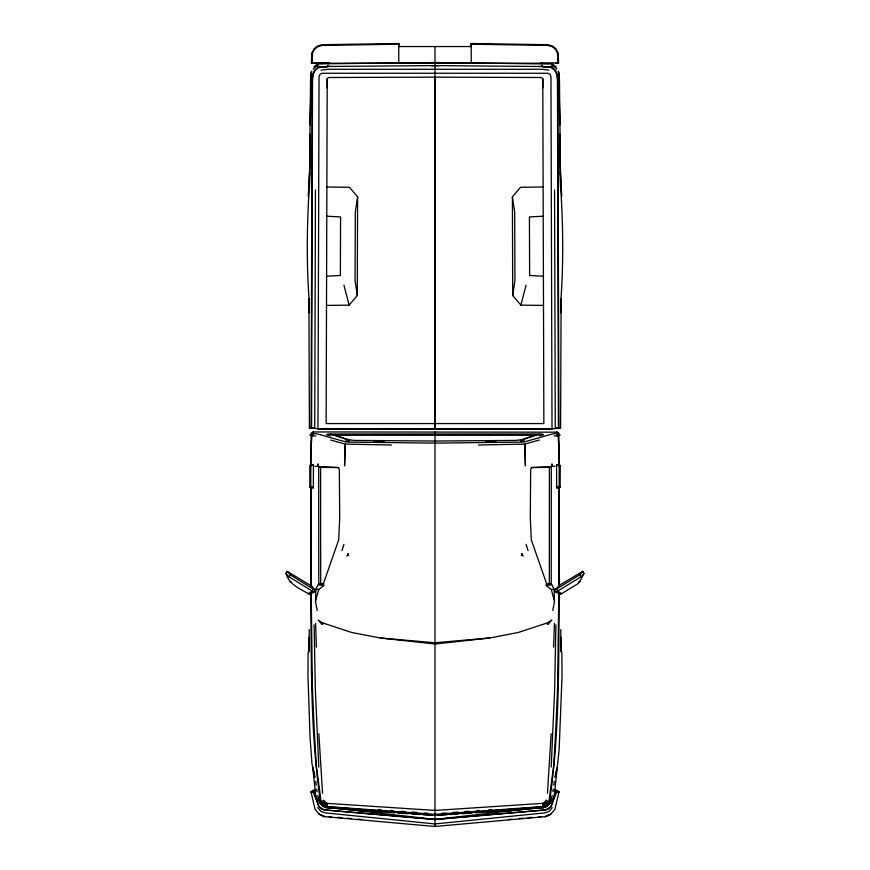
<?xml version="1.0" encoding="UTF-8"?>
<svg xmlns="http://www.w3.org/2000/svg" width="870" height="870" viewBox="0 0 870 870"><rect width="100%" height="100%" fill="white"/><g stroke="black" fill="none" stroke-linecap="round" stroke-linejoin="round"><path stroke-width="1.3" d="M435 441.71L435 441.036L515.79 440.427L521.598 439.687L536.159 434.782M435 433.999L435 826.457L544.935 816.658L550.753 814.276L554.929 809.252L559.008 791.863L554.494 789.59M328.827 65.652L328.338 66.457L318.529 67.73L315.19 70.34L313.222 74.298L312.547 80.54L311.59 428.301L312.732 428.301L311.068 428.301L312.189 79.605L312.765 74.07L314.875 69.872L318.398 67.175L328.338 66.457L435 65.598L541.705 66.511L551.471 67.73L554.81 70.34L556.778 74.298L557.452 80.54L558.409 428.301L552.015 428.899L435 428.899L435 77.147L328.762 77.506L327.207 78.594L326.141 423.559L543.859 423.559L542.793 78.594L541.238 77.506L435 77.147M435 825.706L435 826.5L325.065 816.658L319.246 814.276L315.07 809.252L310.992 791.863L315.505 789.59M555.006 466.287L552.058 466.32L551.917 464.112L551.613 466.581L549.709 466.581L549.405 467.375L549.318 583.553L546.023 584.129M531.157 467.527L551.308 467.375L551.613 466.581L531.907 467.56L530.667 469.311L530.298 518.15L531.32 539.878L546.828 584.314L551.221 583.553L551.308 467.375L551.917 464.112M559.258 592.6C558.475 662.592 559.801 733.105 549.405 802.51L547.687 804.587L542.869 806.827L509.679 810.644L542.869 806.827L542.923 805.62M559.258 585.825L559.356 486.95M559.377 465.319L558.844 435.468L557.311 433.456L552.667 433.902L523.686 442.069L435 443.135L346.314 442.069L317.332 433.902L311.068 433.249L313.407 431.955L557.518 432.183M313.352 487.798L310.786 487.352L310.84 465.504L313.439 465.037L313.352 487.798L309.84 487.265L309.763 465.461L313.439 465.037M313.733 791.928L313.744 790.928L312.243 790.754L313.733 791.928L310.992 791.863L313.744 792.505L320.28 803.717M327.185 87.892L327.207 78.594M328.795 62.868L311.406 62.934L311.862 52.798L314.059 48.774L317.43 46.077L321.987 44.718L398.786 43.5L398.764 62.781L471.235 62.781L471.214 43.5L548.013 44.718L552.57 46.077L555.941 48.774L558.138 52.798L558.594 62.934L555.745 62.934M558.779 593.188L557.648 686.832L555.702 730.996L553.733 765.024L548.818 802.216L547.35 804.293L543.032 806.544L435 814.353L326.968 806.544L322.65 804.293L321.182 802.216L316.267 765.024L314.298 730.996L312.352 686.832L311.221 593.188M558.79 586.423L558.986 486.384M559.051 466.189L559.095 450.029L558.105 435.881L556.582 433.858L557.05 435.674L558.105 435.881L554.146 435.913M435 428.247L435 428.899L317.985 428.899L319.04 76.81L319.953 74.352L322.215 73.254L547.785 73.254L550.047 74.352L550.96 76.81L552.015 428.899L317.985 428.899L314.712 428.247L315.451 189.921M326.478 305.413L349.098 305.142L357.276 295.561L357.603 196.87L349.49 187.278L326.87 187.017M560.16 487.265L560.236 465.461L556.561 465.037L556.648 487.798L560.16 487.265L556.648 487.798M558.409 428.301L557.268 428.301L560.584 428.105L561.117 298.573L560.737 311.503M309.198 629.608L309.013 651.815L309.252 637.242L308.524 650.358M560.236 435.12L557.289 435.533L557.311 433.456L558.932 433.249L556.593 431.955M310.155 135.796L309.383 187.985L310.546 79.398L311.59 71.144L310.797 79.257L311.373 72.351M309.383 187.985L310.166 134.143M310.296 124.715L310.949 80.29L310.307 124.965M546.643 802.695L545.381 801.553L545.011 804.032L544.326 802.64L543.01 803.347L542.989 804.837L546.175 800.106L546.643 802.695L547.882 800.802M327.076 805.62L327.131 806.827L360.321 810.644L327.131 806.827L324.488 806.033L324.521 804.826L320.595 802.51C310.198 733.105 311.525 662.592 310.742 592.6M555.886 624.856L554.668 689.062L551.199 767.09M547.469 803.282L545.457 804.728L545.425 805.74L547.469 803.282L547.35 804.293M315.505 601.377L315.897 589.175L318.028 584.803L323.923 585.543L318.692 589.523L315.505 601.377L317.213 610.522M553.614 647.106L554.418 623.344M312.112 62.923L312.569 52.994L314.614 49.231L317.767 46.719L322.096 45.425L398.786 44.207M551.156 733.725L547.447 793.277M560.748 312.776L561.313 301.063M308.263 196.326L309.633 172.347M318.083 464.112L318.387 466.581L338.093 467.56L339.333 469.311L339.702 518.15L338.68 539.878L323.172 584.314L318.779 583.553L318.692 467.375L318.083 464.112L317.941 466.32L314.994 466.287M322.096 802.336L322.313 804.587L324.488 806.033M549.72 803.717L554.201 796.137L559.138 749.712L562.042 675.762L561.9 653.664L560.671 646.834M550.318 802.521L550.786 798.29C551.602 808.045 538.954 809.133 532.038 807.925M555.908 789.862L556.865 791.221L551.101 806.533L545.773 809.97L435 819.551L324.227 809.97L318.898 806.533L313.135 791.221L314.092 789.862M556.256 790.928L556.267 791.928L557.757 790.754L556.256 790.928L551.08 806.403L548.774 808.817L545.751 809.839L434.989 819.409L324.249 809.839L321.247 808.687M552.841 791.635L553.211 789.046M553.766 785.153L554.321 781.26M543.522 305.413L520.902 305.142L512.724 295.561L514.942 280.379L514.703 212.052L512.397 196.87L520.51 187.278L543.13 187.017M357.603 196.87L355.297 212.052L355.058 280.379L357.276 295.561M309.328 646.834L308.1 653.664L307.958 675.762L310.068 737.499L311.982 763.795L315.125 777.378M323.357 802.695L323.825 800.106L327.011 804.837L326.989 803.347L325.674 802.64L324.988 804.032L324.619 801.553L323.357 802.695L322.117 800.802M560.737 301.901C563.564 264.339 563.14 226.135 560.758 188.54M552.787 610.522L554.494 601.377L554.103 589.175L551.971 584.803L546.077 585.543L551.308 589.523L554.494 601.377M309.241 188.54C306.86 226.135 306.436 264.339 309.263 301.901M317.898 65.293L318.398 67.175L328.338 66.457L328.099 65.217M554.875 777.378L557.224 767.71L555.625 774.213M315.853 435.913L311.895 435.881L313.417 433.858L312.95 435.674L311.895 435.881L310.905 450.029L310.949 466.189M520.902 305.142L526.045 285.197M312.852 792.222L313.135 791.221L310.992 791.863M545.512 806.033L545.479 804.826L547.687 804.587L547.904 802.336M341.953 550.623L343.954 544.348M552.243 65.424L552.689 64.054L435 62.499L328.371 63.76L317.311 64.054L314.037 66.772L314.777 67.447L313.167 69.252M552.102 65.293L551.602 67.175L555.125 69.872L557.235 74.07L557.811 79.605L558.932 428.301M549.742 802.27L548.111 803.967L548.1 805.413L552.276 795.528M309.763 435.12L312.711 435.533L313.417 433.858M322.422 622.833L318.137 619.973L321.759 624.105L322.422 622.833L351.73 632.479L380.331 637.993L435 644.018L489.669 637.993L518.27 632.479L547.578 622.833L551.863 619.973L548.241 624.105L545.794 623.42M579.931 581.367L584.053 573.373L582.813 571.329L560.258 584.738L554.723 590.067L555.952 592.111L560.367 594.417L577.723 583.835L579.931 581.367L578.452 582.139M542.652 807.534L545.718 806.697L550.503 802.314L549.003 804.337L545.207 806.283L549.003 804.337L550.503 802.314M554.201 796.137L556.256 792.505L559.008 791.863L556.865 791.221L557.148 792.222M327.772 66.207L328.371 66.392M285.947 573.373L287.187 571.329L311.851 586.206L315.277 590.067L314.048 592.111L309.633 594.417C300.531 588.903 288.971 584.847 285.947 573.373L289.112 576.919L314.048 592.111M289.112 576.919L290.352 574.874L287.187 571.329M315.277 590.067L313.265 589.077L312.036 591.121L308.241 593.731M312.102 487.7L312.678 486.798M550.058 802.444L546.762 805.772L549.003 804.337M544.533 804.435L546.838 801.303M544.761 805.479L547.393 805.446L545.871 806.707L548.35 804.924L542.989 807.741L545.849 806.74L550.329 802.499L548.056 804.957M552.2 807.664L548.905 811.547L544.239 812.939L435 823.944L325.761 812.939L321.095 811.547L317.8 807.664M554.723 590.067L579.648 574.874L582.813 571.329M555.952 592.111L580.888 576.919L584.053 573.373M318.898 806.533L313.744 792.505L315.767 790.852M543.032 806.544L544.642 805.326M545.479 804.826L549.405 802.51M319.681 802.521L319.214 798.29C318.246 803.119 323.129 807.284 327.348 807.534M545.457 804.728L547.578 803.38M541.901 65.217L541.662 66.457L551.602 67.175L541.662 66.457L541.173 65.652M539.215 434.206L537.334 435.261L332.666 435.261L330.785 434.206M316.756 66.011L314.483 67.164L316.81 66.283M550.612 814.2L545.229 816.81L550.753 814.276M541.629 66.392L542.227 66.207M520.401 440.481L534.811 435.609M549.405 467.375L551.613 466.581M542.989 807.741L545.871 806.707M362.127 810.351L361.398 810.601L394.849 812.852M321.759 624.105L324.205 623.42M539.302 440.046L524.795 444.091L478.533 445.016M539.302 435.794L543.587 434.695L541.705 433.989L328.294 433.989L326.413 434.695L330.698 435.794M312.482 432.183L313.407 431.955M310.949 434.195L311.884 433.967M520.902 441.34L524.392 440.807M311.623 427.964L313.896 427.627M551.308 589.523L554.103 589.175M321.084 70.111L328.12 69.285L541.879 69.285L548.916 70.111M538.28 807.762L434.989 819.409L331.72 807.762M309.263 311.503L308.883 298.573L309.415 428.105L309.992 428.051M508.363 819.507L512.299 819.148M518.868 818.55L522.805 818.191M528.057 817.713L532.005 817.354M538.573 816.767L541.194 816.528M489.669 637.993L435 642.756L380.331 637.993M509.679 810.644L511.092 810.525M511.984 810.34L541.684 807.806M319.497 802.303L320.997 804.337L324.76 806.262L322.987 805.718L319.497 802.314C323.27 808.795 331.426 808.502 337.962 807.925M556.267 791.928L559.008 791.863M542.869 806.827L435 815.255L327.131 806.827M325.728 466.983L318.387 466.581L318.692 467.375L338.843 467.527M441.742 813.33L445.788 813.015M452.541 812.504L457.935 812.091M464.678 811.579L468.723 811.275M476.814 810.655L479.522 810.448M488.962 809.731L491.659 809.524M544.272 466.983L549.709 466.581M531.581 807.991L534.267 807.806M437.675 815.364L447.049 814.744M449.725 814.559L459.088 813.928M461.763 813.754L472.475 813.026M475.15 812.852L508.602 810.601L507.873 810.351M543.01 803.347L435 810.427L326.989 803.347M487.45 811.492L491.485 811.242M499.554 810.731L504.926 810.394M449.844 814.015L452.541 813.852M461.992 813.254L466.037 812.993M475.488 812.395L479.533 812.145M487.635 811.634L493.029 811.286M499.782 810.862L506.525 810.438M543.217 216.217L529.417 216.934L529.634 275.485L543.435 276.203M326.565 276.203L340.366 275.485L340.583 216.934L326.783 216.217M556.561 465.037L560.236 465.461M431.281 65.685L438.719 65.685M311.59 428.301L314.712 428.247M485.743 441.536L496.4 441.351M323.596 806.338L326.283 806.294M311.406 62.934L329.154 62.836M328.36 63.227L541.64 63.227M318.779 583.553L323.977 584.129M549.318 583.553L551.221 583.553M435 441.036L354.21 440.427L348.402 439.687L333.841 434.782M540.846 62.836L558.594 62.934M543.717 806.294L546.404 806.338M325.239 805.479L322.607 805.446C324.325 806.338 319.344 803.652 319.942 802.444M471.214 44.207L547.904 45.425L552.232 46.719L555.386 49.231L557.431 52.994L557.887 62.923M373.6 441.351L384.257 441.536M391.467 445.016L345.205 444.091L330.698 440.046M309.763 465.461L310.84 465.504M365.074 810.394L370.446 810.731M378.515 811.242L382.55 811.492M363.475 810.438L370.218 810.862M376.971 811.286L382.365 811.634M390.467 812.145L394.512 812.395M403.963 812.993L408.008 813.254M417.459 813.852L420.156 814.015M397.525 813.026L408.237 813.754M410.912 813.928L420.275 814.559M422.95 814.744L432.325 815.364M335.733 807.806L338.419 807.991M378.341 809.524L381.038 809.731M390.478 810.448L393.186 810.655M401.277 811.275L405.322 811.579M412.065 812.091L417.459 812.504M424.212 813.015L428.257 813.33M328.316 807.806L358.016 810.34M309.84 487.265L310.786 487.352M560.008 428.051L560.584 428.105M328.806 816.528L331.426 816.767M337.995 817.354L341.943 817.713M347.195 818.191L351.132 818.55M357.7 819.148L361.637 819.507M324.521 804.826L322.313 804.587L320.595 802.51M321.661 804.946C335.102 812.95 315.157 800.781 324.282 806.697L319.671 802.499M309.415 428.105L311.068 428.301M315.897 589.175L318.692 589.523M556.104 427.627L558.377 427.964M345.607 440.807L349.098 441.34M558.116 433.967L559.051 434.195M335.189 435.609L349.599 440.481M324.129 806.707L327.011 807.741M318.387 466.581L320.595 467.375L320.682 583.553M553.189 66.283L555.517 67.164L556.833 69.252M319.246 814.276L324.771 816.81L319.388 814.2M553.244 66.011L555.223 67.447L555.963 66.772L552.689 64.054M290.069 581.367L291.548 582.139M313.265 589.077L290.352 574.874M322.422 803.38L324.543 804.728L324.575 805.74L322.531 803.282L322.65 804.293M561.759 593.731L557.964 591.121L556.735 589.077M322.531 803.282L324.543 804.728M325.358 805.326L326.968 806.544M554.233 790.852L556.256 792.505M318.92 806.403L321.226 808.817M320.258 802.27L323.923 806.555L323.912 805.109L321.889 803.967L321.9 805.413L317.724 795.528M323.161 801.303L325.467 804.435M557.322 486.798L557.898 487.7M579.648 574.874L580.888 576.919M547.578 622.833L548.241 624.105M556.582 433.858L557.289 435.533M320.29 466.581L320.595 467.375M317.311 64.054L317.757 65.424M526.045 544.348L528.046 550.623M343.954 285.197L349.098 305.142M314.374 774.213L312.776 767.71L315.799 796.137M315.679 781.26L316.234 785.153M316.789 789.046L317.158 791.635M558.627 72.351L559.203 79.257L558.409 71.144L559.453 79.398L560.617 187.985L559.845 135.796M322.553 793.277L318.844 733.725M560.367 172.347L561.737 196.326M561.476 650.358L560.748 637.242L560.987 651.815L560.802 629.608M318.801 767.09L315.331 689.062L314.113 624.856M308.687 301.063L309.252 312.776M315.582 623.344L316.386 647.106M559.704 124.715L559.051 80.29L559.693 124.965M559.834 134.143L560.617 187.985M312.711 435.533L312.689 433.456L311.155 435.468L310.623 465.319M559.16 465.504L559.214 487.352M554.549 189.921L555.288 428.247M542.793 78.594L542.815 87.892M512.397 196.87L512.724 295.561M311.014 486.384L311.21 586.423M435 428.899L435 46.545M310.644 486.95L310.742 585.825M471.214 43.5L471.214 46.545L398.786 46.545L398.786 43.5M435 431.955L435 434.706M313.744 790.83L313.744 792.505M546.088 805.109L546.077 806.555L548.111 803.967L546.088 805.109M344.759 456.065L344.585 465.885L345.205 444.091L344.759 456.065M358.918 810.459L360.332 810.579L358.918 810.459M521.88 553.679L521.326 555.397L523.153 555.984L521.88 553.679M348.12 553.679L346.847 555.984L348.674 555.397L348.12 553.679M525.241 456.065L524.795 444.091L525.415 465.885L525.241 456.065"/></g></svg>
